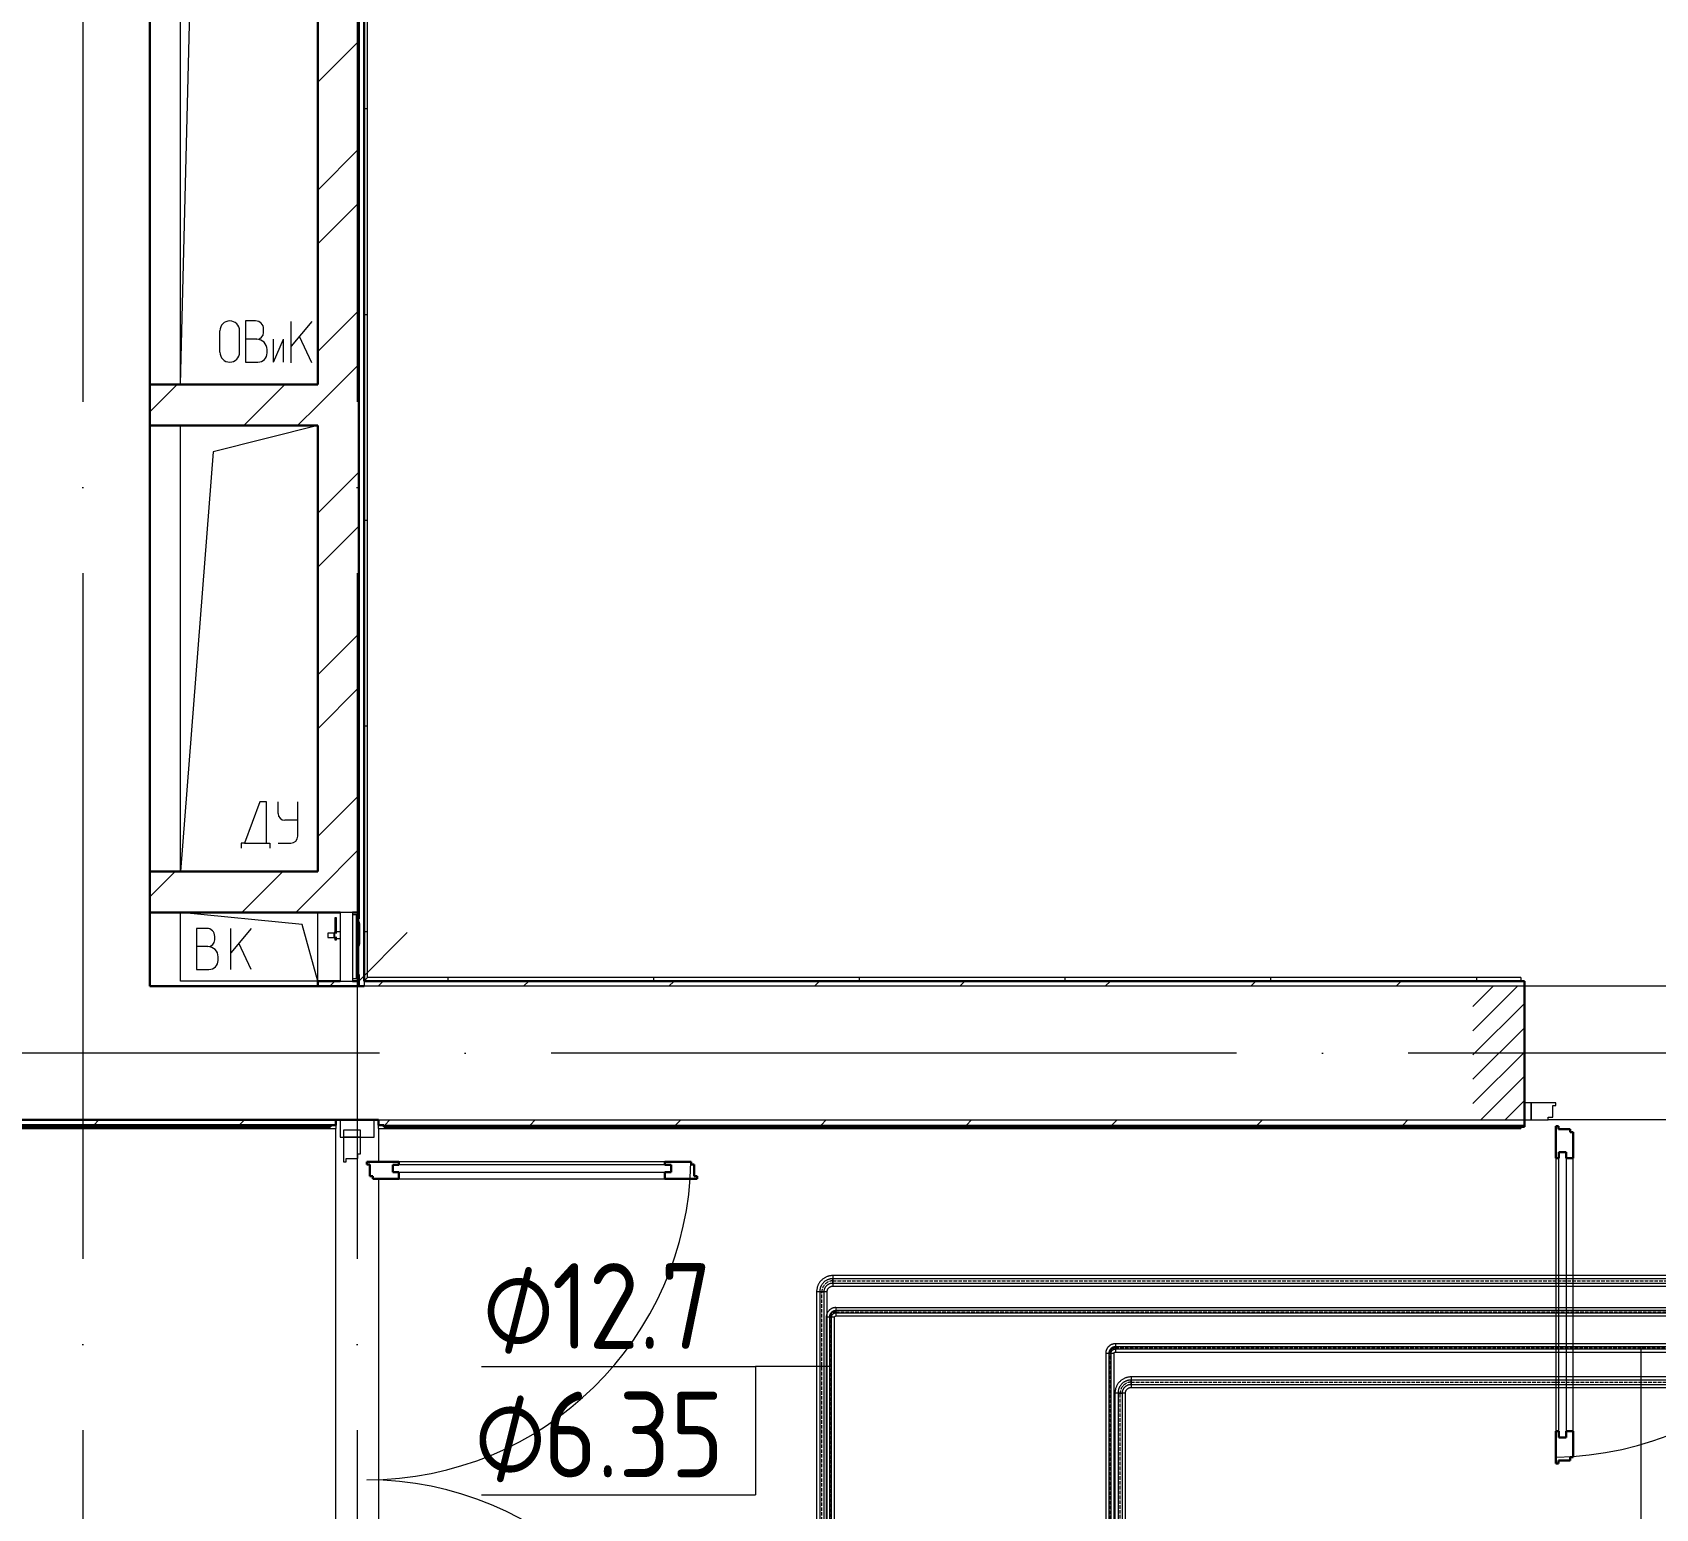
# Model space of a CAD drawing. Header units: millimetres. Extents: x -88595 to 880822, y -1054509 to -148035.
# Drawn here: x 170316 to 175051, y -275580 to -271275 of the extents above; entities that cross this region are included whole.
import ezdxf

# ---------------------------------------------------------------- set-up
doc = ezdxf.new("R2010")
doc.units = ezdxf.units.MM
for name, pattern in [('$0$ADSK_Осевая', [14, 10, -2, 0, -2]), ('$1$ADSK_Осевая', [14, 10, -2, 0, -2]), ('ADSK_Линия сетки', [25, 20, -2.5, 0, -2.5]), ('ADSK_Штриховая_ш2 п1_5', [4.5, 3, -1.5])]:
    doc.linetypes.add(name, pattern=pattern)
for name, color, linetype, lineweight in [('Витраж', 7, 'Continuous', 9), ('Двери', 7, 'Continuous', 9), ('Изоляция', 7, 'Continuous', 18), ('Марки', 7, 'Continuous', 20), ('Оборудование', 7, 'Continuous', 18), ('Ограждение', 7, 'Continuous', 9), ('Оси', 7, 'Continuous', 9), ('Перекрытие', 7, 'Continuous', 18), ('Стены внутренние', 7, 'Continuous', 18), ('Стены наружные', 7, 'Continuous', 18), ('Стены штриховка', 7, 'Continuous', 9), ('Трубопровод', 7, 'Continuous', 18), ('Трубопроводы', 7, 'Continuous', 18)]:
    doc.layers.add(name, color=color, linetype=linetype, lineweight=lineweight)
doc.layers.add('Двери открывание', color=7, linetype='Continuous', lineweight=9, true_color=0xc0c0c0)
doc.styles.add('$0$GOST Common_10', font='GOST_Common.ttf', dxfattribs={"width": 0.9, "height": 250})
doc.styles.add('$1$GOST Common', font='GOST_Common.ttf', dxfattribs={"width": 0.9, "height": 250})
pattern_1 = [(0, (215928.7, 665702.34), (0, 600), []), (90, (215928.7, 665702.34), (-600, 4e-14), [])]

# ---------------------------------------------------------------- blocks, each defined once
blk = doc.blocks.new('$0$ADSK_МедьПайка_Отвод-гнутая труба - Отвод _гнутая труба_-V38-В_Координация_1 этаж ОВ3')
at = {"layer": 'Трубопроводы', "color": 190, "true_color": 0x8000ff}
for p, q in [((-15.9, 3.2), (-15.9, -3.2)), ((-15.9, 3.2), (-15.9, -3.2)), ((3.2, 15.9), (-3.2, 15.9)), ((3.2, 15.9), (-3.2, 15.9))]:
    blk.add_line(p, q, dxfattribs=at)
at = {"layer": 'Трубопроводы', "color": 190, "true_color": 0x8000ff, "flags": 128}
for points in [[(-15.9, -3.2), (-15.1, -3.2), (-14.4, -3.1), (-13.6, -3), (-12.8, -2.9), (-12.1, -2.8), (-11.3, -2.6), (-10.6, -2.4), (-9.9, -2.2), (-9.2, -2), (-8.5, -1.7), (-7.8, -1.4), (-7.1, -1), (-6.4, -0.7), (-5.8, -0.3), (-5.1, 0.2), (-4.5, 0.6), (-3.9, 1.1), (-3.3, 1.6), (-2.8, 2.1), (-2.2, 2.6), (-1.7, 3.2), (-1.2, 3.7), (-0.7, 4.3), (-0.3, 4.9), (0.2, 5.6), (0.6, 6.2), (0.9, 6.9), (1.3, 7.6), (1.6, 8.3), (1.9, 9), (2.1, 9.7), (2.4, 10.4), (2.6, 11.1), (2.8, 11.9), (2.9, 12.6), (3, 13.4), (3.1, 14.1), (3.2, 14.9), (3.2, 15.7), (3.2, 15.9)], [(-3.2, 15.9), (-3.2, 15.4), (-3.2, 14.9), (-3.3, 14.4), (-3.3, 13.9), (-3.4, 13.4), (-3.5, 12.9), (-3.7, 12.4), (-3.8, 11.9), (-4, 11.4), (-4.2, 10.9), (-4.4, 10.5), (-4.6, 10), (-4.9, 9.6), (-5.1, 9.1), (-5.4, 8.7), (-5.7, 8.3), (-6, 7.9), (-6.3, 7.5), (-6.7, 7.1), (-7, 6.8), (-7.4, 6.4), (-7.8, 6.1), (-8.2, 5.8), (-8.6, 5.5), (-9, 5.2), (-9.4, 4.9), (-9.9, 4.7), (-10.3, 4.4), (-10.8, 4.2), (-11.3, 4), (-11.8, 3.9), (-12.2, 3.7), (-12.7, 3.6), (-13.2, 3.5), (-13.7, 3.4), (-14.2, 3.3), (-14.7, 3.2), (-15.2, 3.2), (-15.7, 3.2), (-15.9, 3.2)]]:
    blk.add_lwpolyline(points, dxfattribs=at)
blk = doc.blocks.new('$0$ADSK_МедьПайка_Отвод-гнутая труба - Отвод _гнутая труба_-V36-В_Координация_1 этаж ОВ3')
at = {"layer": 'Трубопроводы', "color": 134, "true_color": 0x00a6a6}
for p, q in [((-31.8, 6.3), (-31.8, -6.4)), ((-31.8, 6.3), (-31.8, -6.4)), ((6.3, 31.7), (-6.4, 31.7)), ((6.3, 31.7), (-6.4, 31.7))]:
    blk.add_line(p, q, dxfattribs=at)
at = {"layer": 'Трубопроводы', "color": 134, "true_color": 0x00a6a6, "flags": 128}
for points in [[(-31.8, -6.4), (-30.2, -6.3), (-28.7, -6.2), (-27.2, -6.1), (-25.7, -5.9), (-24.2, -5.6), (-22.7, -5.3), (-21.2, -4.9), (-19.8, -4.4), (-18.3, -3.9), (-16.9, -3.3), (-15.5, -2.7), (-14.2, -2), (-12.8, -1.3), (-11.5, -0.5), (-10.2, 0.3), (-9, 1.2), (-7.8, 2.1), (-6.6, 3.1), (-5.5, 4.1), (-4.4, 5.2), (-3.4, 6.3), (-2.4, 7.5), (-1.4, 8.7), (-0.5, 9.9), (0.3, 11.2), (1.1, 12.5), (1.9, 13.8), (2.5, 15.2), (3.2, 16.5), (3.8, 17.9), (4.3, 19.4), (4.8, 20.8), (5.2, 22.3), (5.5, 23.8), (5.8, 25.3), (6, 26.8), (6.2, 28.3), (6.3, 29.8), (6.3, 31.3), (6.3, 31.7)], [(-6.4, 31.7), (-6.4, 30.7), (-6.4, 29.7), (-6.5, 28.7), (-6.7, 27.7), (-6.9, 26.7), (-7.1, 25.7), (-7.3, 24.7), (-7.6, 23.8), (-8, 22.8), (-8.4, 21.9), (-8.8, 20.9), (-9.2, 20), (-9.7, 19.1), (-10.2, 18.3), (-10.8, 17.4), (-11.4, 16.6), (-12, 15.8), (-12.7, 15), (-13.3, 14.3), (-14.1, 13.5), (-14.8, 12.8), (-15.6, 12.2), (-16.4, 11.5), (-17.2, 10.9), (-18, 10.4), (-18.9, 9.8), (-19.8, 9.3), (-20.7, 8.9), (-21.6, 8.5), (-22.5, 8.1), (-23.5, 7.7), (-24.5, 7.4), (-25.4, 7.1), (-26.4, 6.9), (-27.4, 6.7), (-28.4, 6.6), (-29.4, 6.5), (-30.5, 6.4), (-31.5, 6.4), (-31.8, 6.3)]]:
    blk.add_lwpolyline(points, dxfattribs=at)
blk = doc.blocks.new('$0$ADSK_M_Трубы - Диаметр_8-160846-В_Координация_1 этаж ОВ3')
at = {"layer": 'Марки'}
blk.add_line((0, 0), (8, 0), dxfattribs=at)
blk = doc.blocks.new('1 этаж')
at = {"layer": 'Двери', "lineweight": 18, "true_color": 0xff0000}
h = blk.add_hatch(dxfattribs=at)
h.set_pattern_fill('FP_2', color=1, angle=180, style=0, pattern_type=2)
h.set_pattern_definition([(225, (211672.71, 654062.605), (35.3553, -35.3553), [])])
h.paths.add_polyline_path([(212447.7, 653867.6), (212447.7, 654257.6), (212297.7, 654257.6), (212297.7, 653867.6)])
h.paths.add_polyline_path([(210797.7, 653867.6), (210797.7, 654257.6), (210647.7, 654257.6), (210647.7, 653867.6)])
at = {"layer": 'Ограждение'}
h = blk.add_hatch(dxfattribs=at)
h.set_pattern_fill('FP_25', color=256, style=0, pattern_type=2)
h.set_pattern_definition(pattern_1)
h.paths.add_polyline_path([(207412.7, 654272.6), (207422.7, 654282.6), (207422.7, 660097.6), (207412.7, 660087.6), (207412.7, 654580.8)])
h = blk.add_hatch(dxfattribs=at)
h.set_pattern_fill('FP_25', color=256, style=0, pattern_type=2)
h.set_pattern_definition(pattern_1)
h.paths.add_polyline_path([(210787.7, 654272.6), (210787.7, 654282.6), (207422.7, 654282.6), (207412.7, 654272.6), (208548.6, 654272.6)])
h = blk.add_hatch(dxfattribs=at)
h.set_pattern_fill('FP_26', color=256, style=0, pattern_type=2)
h.set_pattern_definition(pattern_1)
h.paths.add_polyline_path([(207315.2, 653842.6), (207330.2, 653842.6), (207330.2, 653852.6), (207315.2, 653852.6), (207315.2, 653847.6), (205357.7, 653847.6), (205352.7, 653842.6), (207113.4, 653842.6)])
h = blk.add_hatch(dxfattribs=at)
h.set_pattern_fill('FP_25', color=256, style=0, pattern_type=2)
h.set_pattern_definition(pattern_1)
h.paths.add_polyline_path([(210787.7, 653842.6), (210787.7, 653847.6), (207470.2, 653847.6), (207470.2, 653852.6), (207455.2, 653852.6), (207455.2, 653842.6), (208548.6, 653842.6)])
at = {"lineweight": 18}
for p, q in [((206877.7, 656012.6), (206877.7, 659952.6)), ((206877.7, 656012.6), (206972.7, 659869.5)), ((206992.4, 656106.6), (206992.4, 656169.2)), ((207049.8, 656106.6), (207049.8, 656169.2)), ((207096.6, 656197.9), (207066.6, 656197.9)), ((207066.6, 656197.9), (207066.6, 656077.9)), ((207119.9, 656164.6), (207119.9, 656174.6)), ((207260.7, 656195.9), (207200.7, 656124.4)), ((207200.7, 656075.9), (207200.7, 656195.9)), ((207099.9, 656144.6), (207066.6, 656144.6)), ((207129.9, 656104.6), (207129.9, 656114.6)), ((207149, 656077.9), (207177.7, 656144.6)), ((207149, 656077.9), (207149, 656144.6)), ((207177.7, 656077.9), (207177.7, 656144.6)), ((207260.7, 656075.9), (207224.8, 656153)), ((207066.6, 656077.9), (207103.2, 656077.9)), ((206877.7, 654592.6), (206877.7, 655892.6)), ((207277.7, 655892.6), (206972.4, 655816.5)), ((206972.4, 655816.5), (206877.7, 654592.6)), ((207108.4, 654795.1), (207064.5, 654675.2)), ((207128.1, 654795.1), (207108.4, 654795.1)), ((207127.9, 654675.1), (207128.1, 654795.1)), ((207162.1, 654761.7), (207162.2, 654795.1)), ((207219.4, 654695), (207219.6, 654795)), ((207219.5, 654741.6), (207182.1, 654741.7)), ((207054.5, 654675.2), (207054.5, 654660.2)), ((207064.5, 654675.2), (207054.5, 654675.2)), ((207064.5, 654675.2), (207127.9, 654675.1)), ((207127.9, 654675.1), (207137.9, 654675.1)), ((207137.9, 654675.1), (207137.8, 654660.1)), ((207162, 654675.1), (207199.4, 654675)), ((207232.5, 654437.9), (206877.7, 654472.6)), ((206877.7, 654272.6), (206877.7, 654472.6)), ((206953.9, 654426.3), (206923.9, 654426.3)), ((206923.9, 654426.3), (206923.9, 654306.3)), ((206977.2, 654393), (206977.2, 654403)), ((207083.9, 654426.3), (207023.9, 654354.8)), ((207023.9, 654306.3), (207023.9, 654426.3)), ((207277.7, 654272.6), (207232.5, 654437.9)), ((206957.2, 654373), (206923.9, 654373)), ((207083.9, 654306.3), (207047.9, 654383.5)), ((206987.2, 654333), (206987.2, 654343)), ((207277.7, 654272.6), (206877.7, 654272.6)), ((206923.9, 654306.3), (206960.5, 654306.3))]:
    blk.add_line(p, q, dxfattribs=at)
for centre, radius, start, end in [((207021.1, 656169.2), 28.7, 0, 180), ((207096.6, 656174.6), 23.3, 0, 90), ((207099.9, 656164.6), 20, 270, 0), ((207021.1, 656106.6), 28.7, 180, 0), ((207099.9, 656114.6), 30, 0, 90), ((207103.2, 656104.6), 26.7, 270, 0), ((207182.1, 654761.7), 20, 179.913, 269.913), ((207199.4, 654695), 20, 269.913, 359.913), ((206953.9, 654403), 23.3, 0, 90), ((206957.2, 654393), 20, 270, 0), ((206957.2, 654343), 30, 0, 90), ((206960.5, 654333), 26.7, 270, 0)]:
    blk.add_arc(centre, radius, start, end, dxfattribs=at)
at = {"layer": 'Витраж', "lineweight": 18}
for p, q in [((207342.7, 653867.6), (207342.7, 653817.6)), ((207442.7, 653867.6), (207342.7, 653867.6)), ((207442.7, 653817.6), (207442.7, 653867.6)), ((207342.7, 653817.6), (207352.7, 653817.6)), ((207402.7, 653817.6), (207442.7, 653817.6))]:
    blk.add_line(p, q, dxfattribs=at)
at = {"layer": 'Двери', "linetype": 'ADSK_Штриховая_ш2 п1_5'}
for p, q in [((210797.7, 654257.6), (210647.7, 654257.6)), ((210797.7, 653867.6), (210797.7, 654257.6)), ((210647.7, 653867.6), (210797.7, 653867.6))]:
    blk.add_line(p, q, dxfattribs=at)
at = {"layer": 'Двери'}
for p, q in [((210797.7, 653917.6), (210797.7, 653867.6)), ((210817.7, 653917.6), (210797.7, 653917.6)), ((210817.7, 653867.6), (210817.7, 653917.6)), ((210889.7, 653917.6), (210817.7, 653917.6)), ((210817.7, 653917.6), (210817.7, 653867.6)), ((210880.7, 653875.6), (210880.7, 653909.6)), ((210880.7, 653909.6), (210889.7, 653909.6)), ((210889.7, 653909.6), (210889.7, 653917.6)), ((207402.7, 653837.6), (207352.7, 653837.6)), ((207352.7, 653837.6), (207352.7, 653817.6)), ((207402.7, 653817.6), (207402.7, 653837.6)), ((210797.7, 653867.6), (210817.7, 653867.6)), ((210817.7, 653867.6), (210866.7, 653867.6)), ((210866.7, 653867.6), (210866.7, 653875.6)), ((210866.7, 653875.6), (210880.7, 653875.6)), ((207352.7, 653817.6), (207402.7, 653817.6)), ((207402.7, 653817.6), (207352.7, 653817.6)), ((207352.7, 653817.6), (207352.7, 653745.6)), ((207402.7, 653768.6), (207402.7, 653817.6)), ((207352.7, 653745.6), (207360.7, 653745.6)), ((207360.7, 653745.6), (207360.7, 653754.6)), ((207360.7, 653754.6), (207394.7, 653754.6)), ((207394.7, 653754.6), (207394.7, 653768.6)), ((207394.7, 653768.6), (207402.7, 653768.6)), ((208290.7, 653745.6), (207514.7, 653745.6)), ((210889.7, 653755.6), (210889.7, 652959.6)), ((210898.7, 653773.6), (210919.7, 653773.6)), ((210898.7, 652941.6), (210898.7, 653773.6)), ((210919.7, 653773.6), (210919.7, 652941.6)), ((210939.7, 652959.6), (210939.7, 653755.6)), ((207496.7, 653736.6), (207496.7, 653715.6)), ((208308.7, 653736.6), (207496.7, 653736.6)), ((207496.7, 653715.6), (208308.7, 653715.6)), ((207514.7, 653695.6), (208290.7, 653695.6)), ((208308.7, 653715.6), (208308.7, 653736.6)), ((210919.7, 652941.6), (210898.7, 652941.6))]:
    blk.add_line(p, q, dxfattribs=at)
at = {"layer": 'Двери', "lineweight": 30}
for p, q in [((210897.7, 653849.6), (210889.7, 653849.6)), ((210889.7, 653849.6), (210889.7, 653755.6)), ((210897.7, 653840.6), (210897.7, 653849.6)), ((210931.7, 653840.6), (210897.7, 653840.6)), ((210931.7, 653831.6), (210931.7, 653840.6)), ((210939.7, 653831.6), (210931.7, 653831.6)), ((210939.7, 653755.6), (210939.7, 653831.6)), ((207514.7, 653745.6), (207420.7, 653745.6)), ((207420.7, 653745.6), (207420.7, 653737.6)), ((207514.7, 653736.6), (207514.7, 653745.6)), ((208366.7, 653745.6), (208290.7, 653745.6)), ((208290.7, 653736.6), (208290.7, 653745.6)), ((208366.7, 653737.6), (208366.7, 653745.6)), ((210898.7, 653755.6), (210889.7, 653755.6)), ((210898.7, 653773.6), (210898.7, 653755.6)), ((210919.7, 653773.6), (210898.7, 653773.6)), ((210919.7, 653755.6), (210919.7, 653773.6)), ((210939.7, 653755.6), (210919.7, 653755.6)), ((207420.7, 653737.6), (207429.7, 653737.6)), ((207429.7, 653737.6), (207429.7, 653703.6)), ((207429.7, 653703.6), (207438.7, 653703.6)), ((207438.7, 653703.6), (207438.7, 653695.6)), ((207438.7, 653695.6), (207514.7, 653695.6)), ((207496.7, 653736.6), (207514.7, 653736.6)), ((207496.7, 653715.6), (207496.7, 653736.6)), ((207514.7, 653715.6), (207496.7, 653715.6)), ((207514.7, 653695.6), (207514.7, 653715.6)), ((208308.7, 653736.6), (208290.7, 653736.6)), ((208290.7, 653715.6), (208308.7, 653715.6)), ((208290.7, 653695.6), (208290.7, 653715.6)), ((208290.7, 653695.6), (208384.7, 653695.6)), ((208308.7, 653715.6), (208308.7, 653736.6)), ((208375.7, 653737.6), (208366.7, 653737.6)), ((208375.7, 653703.6), (208375.7, 653737.6)), ((208384.7, 653703.6), (208375.7, 653703.6)), ((208384.7, 653695.6), (208384.7, 653703.6)), ((210889.7, 652959.6), (210889.7, 652865.6)), ((210898.7, 652959.6), (210889.7, 652959.6)), ((210898.7, 652941.6), (210898.7, 652959.6)), ((210919.7, 652941.6), (210898.7, 652941.6)), ((210919.7, 652959.6), (210919.7, 652941.6)), ((210939.7, 652959.6), (210919.7, 652959.6)), ((210939.7, 652883.6), (210939.7, 652959.6)), ((210889.7, 652865.6), (210897.7, 652865.6)), ((210897.7, 652865.6), (210897.7, 652874.6)), ((210897.7, 652874.6), (210931.7, 652874.6)), ((210931.7, 652874.6), (210931.7, 652883.6)), ((210931.7, 652883.6), (210939.7, 652883.6))]:
    blk.add_line(p, q, dxfattribs=at)
at = {"layer": 'Двери открывание'}
for centre, radius, start, end in [((210871.7, 653849.6), 966, 271.0677, 0), ((207420.7, 653763.6), 946, 270, 358.9097), ((207420.7, 651871.6), 946, 1.0903, 90)]:
    blk.add_arc(centre, radius, start, end, dxfattribs=at)
at = {"layer": 'Оборудование'}
for p, q in [((207327.3, 654456.8), (207327.3, 654410.9)), ((207332.3, 654456.8), (207327.3, 654456.8)), ((207332.3, 654410.9), (207332.3, 654456.8)), ((207379.1, 654472.6), (207342.7, 654472.6)), ((207342.7, 654472.6), (207342.7, 654272.6)), ((207380, 654273.5), (207380, 654471.7)), ((207389.8, 654465.6), (207380, 654465.6)), ((207390.7, 654280.6), (207390.7, 654464.6)), ((207397.7, 654453.6), (207392.2, 654453.6)), ((207397.7, 654291.6), (207397.7, 654453.6)), ((207324.9, 654412.2), (207307.4, 654412.2)), ((207307.4, 654412.2), (207307.4, 654400)), ((207326.8, 654414.2), (207324.9, 654412.2)), ((207324.9, 654412.2), (207324.9, 654400)), ((207342.7, 654415.8), (207326.8, 654415.8)), ((207326.8, 654415.8), (207326.8, 654396.5)), ((207389.8, 654444.6), (207391.1, 654444.6)), ((207389.8, 654444.6), (207391.2, 654444.6)), ((207399.7, 654444.6), (207397.7, 654444.6)), ((207397.7, 654272.6), (207539.1, 654414)), ((207399.7, 654440.6), (207399.7, 654444.6)), ((207399.7, 654440.6), (207399.7, 654380.1)), ((207307.4, 654400), (207324.9, 654400)), ((207324.9, 654400), (207326.8, 654398)), ((207326.8, 654396.5), (207342.7, 654396.5)), ((207327.3, 654401.3), (207327.3, 654393)), ((207327.3, 654393), (207332.3, 654393)), ((207332.3, 654393), (207332.3, 654401.3)), ((207397.7, 654376.1), (207399.7, 654376.1)), ((207399.7, 654376.1), (207399.7, 654380.1)), ((207342.7, 654272.6), (207379.1, 654272.6)), ((207380, 654279.6), (207389.8, 654279.6)), ((207391.1, 654300.6), (207389.8, 654300.6)), ((207389.8, 654300.6), (207391.2, 654300.6)), ((207392.2, 654291.6), (207397.7, 654291.6))]:
    blk.add_line(p, q, dxfattribs=at)
for points, knots in [([(207380, 654471.7), (207380, 654471.8), (207380, 654471.9), (207379.9, 654472), (207379.9, 654472.2), (207379.8, 654472.3), (207379.6, 654472.5), (207379.3, 654472.6), (207379.2, 654472.6), (207379.1, 654472.6)], [0, 0, 0, 0, 0.166667, 0.25, 0.333333, 0.5, 0.666667, 0.833333, 1, 1, 1, 1]), ([(207390.7, 654464.6), (207390.7, 654464.7), (207390.7, 654464.9), (207390.6, 654465), (207390.6, 654465.1), (207390.5, 654465.2), (207390.4, 654465.4), (207390.2, 654465.5), (207390, 654465.6), (207389.8, 654465.6), (207389.8, 654465.6)], [0, 0, 0, 0, 0.166667, 0.25, 0.333333, 0.416667, 0.541667, 0.666667, 0.833333, 1, 1, 1, 1]), ([(207392.2, 654453.6), (207392.1, 654453.6), (207391.9, 654453.6), (207391.7, 654453.7), (207391.5, 654453.8), (207391.3, 654453.9), (207391.2, 654454.1), (207391, 654454.2), (207390.9, 654454.4), (207390.8, 654454.5), (207390.7, 654454.8), (207390.7, 654455), (207390.7, 654455.1)], [0, 0, 0, 0, 0.166667, 0.25, 0.333333, 0.416667, 0.5, 0.583333, 0.666667, 0.75, 0.833333, 1, 1, 1, 1]), ([(207379.1, 654272.6), (207379.2, 654272.6), (207379.3, 654272.6), (207379.6, 654272.7), (207379.8, 654272.9), (207379.9, 654273), (207379.9, 654273.2), (207380, 654273.3), (207380, 654273.4), (207380, 654273.5)], [-1, -1, -1, -1, -0.833333, -0.666667, -0.5, -0.333333, -0.25, -0.166667, 0, 0, 0, 0]), ([(207389.8, 654279.6), (207389.8, 654279.6), (207390, 654279.6), (207390.2, 654279.7), (207390.4, 654279.8), (207390.5, 654280), (207390.6, 654280.1), (207390.6, 654280.2), (207390.7, 654280.4), (207390.7, 654280.5), (207390.7, 654280.6)], [-1, -1, -1, -1, -0.833333, -0.666667, -0.541667, -0.416667, -0.333333, -0.25, -0.166667, 0, 0, 0, 0]), ([(207390.7, 654290.1), (207390.7, 654290.2), (207390.7, 654290.4), (207390.8, 654290.7), (207390.9, 654290.8), (207391, 654291), (207391.2, 654291.2), (207391.3, 654291.3), (207391.5, 654291.4), (207391.7, 654291.5), (207391.9, 654291.6), (207392.1, 654291.6), (207392.2, 654291.6)], [-1, -1, -1, -1, -0.833333, -0.75, -0.666667, -0.583333, -0.5, -0.416667, -0.333333, -0.25, -0.166667, 0, 0, 0, 0])]:
    blk.add_open_spline(points, degree=3, knots=knots, dxfattribs=at)
at = {"layer": 'Ограждение'}
for p, q in [((207422.7, 654282.6), (207422.7, 660097.6)), ((207422.7, 654282.6), (207412.7, 654272.6)), ((210787.7, 654282.6), (207422.7, 654282.6)), ((210787.7, 654282.6), (210787.7, 654272.6)), ((205352.7, 653842.6), (207330.2, 653842.6)), ((207330.2, 653852.6), (207330.2, 653842.6)), ((207455.2, 653842.6), (207455.2, 653852.6)), ((207455.2, 653842.6), (210787.7, 653842.6)), ((210787.7, 653847.6), (210787.7, 653842.6))]:
    blk.add_line(p, q, dxfattribs=at)
at = {"layer": 'Оси', "linetype": 'ADSK_Линия сетки', "ltscale": 100}
for p, q in [((206592.7, 662962.6), (206592.7, 631836.5)), ((207392.7, 662962.6), (207392.7, 631836.5)), ((252460, 654062.6), (175520.4, 654062.6))]:
    blk.add_line(p, q, dxfattribs=at)
at = {"layer": 'Перекрытие', "color": 49, "ltscale": 100, "true_color": 0x464646}
for p, q in [((206877.7, 654272.6), (206877.7, 654472.6)), ((207277.7, 654272.6), (206877.7, 654272.6)), ((207330.2, 651762.6), (207330.2, 653842.6))]:
    blk.add_line(p, q, dxfattribs=at)
at = {"layer": 'Стены внутренние', "lineweight": 30}
for p, q in [((206787.7, 656012.6), (206787.7, 659952.6)), ((206787.7, 654592.6), (206787.7, 655892.6)), ((206787.7, 654257.6), (206787.7, 654472.6)), ((207277.7, 654257.6), (206787.7, 654257.6)), ((210797.7, 653867.6), (210797.7, 654257.6)), ((207330.2, 653867.6), (207455.2, 653867.6))]:
    blk.add_line(p, q, dxfattribs=at)
at = {"layer": 'Стены внутренние'}
for p, q in [((215047.7, 654257.6), (207412.7, 654257.6)), ((207455.2, 653867.6), (210797.7, 653867.6)), ((212228.7, 653867.6), (210866.7, 653867.6))]:
    blk.add_line(p, q, dxfattribs=at)
at = {"layer": 'Стены наружные', "lineweight": 30}
for p, q in [((207412.7, 654272.6), (207412.7, 660087.6)), ((207397.7, 660072.6), (207397.7, 654453.6)), ((207277.7, 659952.6), (207277.7, 656012.6)), ((207277.7, 656012.6), (206787.7, 656012.6)), ((206787.7, 656012.6), (206787.7, 655892.6)), ((206787.7, 655892.6), (207277.7, 655892.6)), ((207277.7, 655892.6), (207277.7, 654592.6)), ((207277.7, 654592.6), (206787.7, 654592.6)), ((206787.7, 654592.6), (206787.7, 654472.6)), ((206787.7, 654472.6), (207342.7, 654472.6)), ((207379.3, 654472.6), (207397.7, 654472.6)), ((207277.7, 654272.6), (207277.7, 654257.6)), ((207342.7, 654272.6), (207277.7, 654272.6)), ((207397.7, 654272.6), (207379.3, 654272.6)), ((207397.7, 654291.6), (207397.7, 654257.6)), ((210797.7, 654272.6), (207412.7, 654272.6)), ((210797.7, 654257.6), (210797.7, 654272.6)), ((207277.7, 654257.6), (207412.7, 654257.6)), ((205357.7, 653847.6), (207315.2, 653847.6)), ((207330.2, 653852.6), (205362.7, 653852.6)), ((207330.2, 653867.6), (206368.7, 653867.6)), ((207315.2, 653847.6), (207315.2, 653852.6)), ((207330.2, 653852.6), (207330.2, 653867.6)), ((207455.2, 653867.6), (207455.2, 653852.6)), ((207455.2, 653852.6), (207470.2, 653852.6)), ((207470.2, 653852.6), (207470.2, 653847.6)), ((207470.2, 653847.6), (210797.7, 653847.6)), ((210797.7, 653847.6), (210797.7, 653867.6))]:
    blk.add_line(p, q, dxfattribs=at)
at = {"layer": 'Стены наружные', "linetype": 'Continuous', "lineweight": 9}
for p, q in [((207277.7, 656894.2), (207397.7, 657014.2)), ((207277.7, 656579.9), (207397.7, 656699.9)), ((207277.7, 656422.7), (207397.7, 656542.7)), ((207277.7, 656108.4), (207397.7, 656228.4)), ((207277.7, 655951.3), (207397.7, 656071.3)), ((206787.7, 655932.7), (206867.6, 656012.6)), ((207061.9, 655892.6), (207181.9, 656012.6)), ((207219, 655892.6), (207277.7, 655951.3)), ((207277.7, 655637), (207397.7, 655757)), ((207277.7, 655479.8), (207397.7, 655599.8)), ((207277.7, 655165.5), (207397.7, 655285.5)), ((207277.7, 655008.4), (207397.7, 655128.4)), ((207277.7, 654694), (207397.7, 654814)), ((207277.7, 654536.9), (207397.7, 654656.9)), ((206787.7, 654518.4), (206862, 654592.6)), ((207056.3, 654472.6), (207176.3, 654592.6)), ((207213.4, 654472.6), (207277.7, 654536.9)), ((207312.7, 654257.6), (207327.7, 654272.6)), ((207453.8, 654257.6), (207468.8, 654272.6)), ((207878.1, 654257.6), (207893.1, 654272.6)), ((208302.3, 654257.6), (208317.3, 654272.6)), ((208726.6, 654257.6), (208741.6, 654272.6)), ((209150.9, 654257.6), (209165.9, 654272.6)), ((209575.1, 654257.6), (209590.1, 654272.6)), ((209999.4, 654257.6), (210014.4, 654272.6)), ((210423.7, 654257.6), (210438.7, 654272.6)), ((206478.1, 653847.6), (206483.1, 653852.6)), ((206548.8, 653847.6), (206553.8, 653852.6)), ((206619.5, 653847.6), (206624.5, 653852.6)), ((206624.5, 653852.6), (206639.5, 653867.6)), ((206690.3, 653847.6), (206695.3, 653852.6)), ((206761, 653847.6), (206766, 653852.6)), ((206831.7, 653847.6), (206836.7, 653852.6)), ((206902.4, 653847.6), (206907.4, 653852.6)), ((206973.1, 653847.6), (206978.1, 653852.6)), ((207043.8, 653847.6), (207048.8, 653852.6)), ((207048.8, 653852.6), (207063.8, 653867.6)), ((207114.5, 653847.6), (207119.5, 653852.6)), ((207185.2, 653847.6), (207190.2, 653852.6)), ((207255.9, 653847.6), (207260.9, 653852.6)), ((207470.2, 653849.7), (207473.1, 653852.6)), ((207473.1, 653852.6), (207488.1, 653867.6)), ((207538.8, 653847.6), (207543.8, 653852.6)), ((207609.5, 653847.6), (207614.5, 653852.6)), ((207680.2, 653847.6), (207685.2, 653852.6)), ((207750.9, 653847.6), (207755.9, 653852.6)), ((207821.6, 653847.6), (207826.6, 653852.6)), ((207892.3, 653847.6), (207897.3, 653852.6)), ((207897.3, 653852.6), (207912.3, 653867.6)), ((207963, 653847.6), (207968, 653852.6)), ((208033.8, 653847.6), (208038.8, 653852.6)), ((208104.5, 653847.6), (208109.5, 653852.6)), ((208175.2, 653847.6), (208180.2, 653852.6)), ((208245.9, 653847.6), (208250.9, 653852.6)), ((208316.6, 653847.6), (208321.6, 653852.6)), ((208321.6, 653852.6), (208336.6, 653867.6)), ((208387.3, 653847.6), (208392.3, 653852.6)), ((208458, 653847.6), (208463, 653852.6)), ((208528.7, 653847.6), (208533.7, 653852.6)), ((208599.4, 653847.6), (208604.4, 653852.6)), ((208670.2, 653847.6), (208675.2, 653852.6)), ((208740.9, 653847.6), (208745.9, 653852.6)), ((208745.9, 653852.6), (208760.9, 653867.6)), ((208811.6, 653847.6), (208816.6, 653852.6)), ((208882.3, 653847.6), (208887.3, 653852.6)), ((208953, 653847.6), (208958, 653852.6)), ((209023.7, 653847.6), (209028.7, 653852.6)), ((209094.4, 653847.6), (209099.4, 653852.6)), ((209165.1, 653847.6), (209170.1, 653852.6)), ((209170.1, 653852.6), (209185.1, 653867.6)), ((209235.8, 653847.6), (209240.8, 653852.6)), ((209306.5, 653847.6), (209311.5, 653852.6)), ((209377.3, 653847.6), (209382.3, 653852.6)), ((209448, 653847.6), (209453, 653852.6)), ((209518.7, 653847.6), (209523.7, 653852.6)), ((209589.4, 653847.6), (209594.4, 653852.6)), ((209594.4, 653852.6), (209609.4, 653867.6)), ((209660.1, 653847.6), (209665.1, 653852.6)), ((209730.8, 653847.6), (209735.8, 653852.6)), ((209801.5, 653847.6), (209806.5, 653852.6)), ((209872.2, 653847.6), (209877.2, 653852.6)), ((209942.9, 653847.6), (209947.9, 653852.6)), ((210013.7, 653847.6), (210018.7, 653852.6)), ((210018.7, 653852.6), (210033.7, 653867.6)), ((210084.4, 653847.6), (210089.4, 653852.6)), ((210155.1, 653847.6), (210160.1, 653852.6)), ((210225.8, 653847.6), (210230.8, 653852.6)), ((210296.5, 653847.6), (210301.5, 653852.6)), ((210367.2, 653847.6), (210372.2, 653852.6)), ((210437.9, 653847.6), (210442.9, 653852.6)), ((210442.9, 653852.6), (210457.9, 653867.6)), ((210508.6, 653847.6), (210513.6, 653852.6)), ((210579.3, 653847.6), (210584.3, 653852.6)), ((210650.1, 653847.6), (210655.1, 653852.6)), ((210720.8, 653847.6), (210725.8, 653852.6)), ((210791.5, 653847.6), (210796.5, 653852.6))]:
    blk.add_line(p, q, dxfattribs=at)
at = {"layer": 'Стены наружные'}
for p, q in [((207277.7, 654272.6), (207277.7, 654472.6)), ((207455.2, 653842.6), (207455.2, 653745.6)), ((207455.2, 653695.6), (207455.2, 651939.6))]:
    blk.add_line(p, q, dxfattribs=at)
at = {"layer": 'Стены штриховка'}
for p, q in [((207412.7, 654272.6), (207412.7, 654257.6)), ((207470.2, 653852.6), (210797.7, 653852.6))]:
    blk.add_line(p, q, dxfattribs=at)

msp = doc.modelspace()

# ---------------------------------------------------------------- linework, layer by layer
at = {"layer": 'Изоляция', "color": 134, "true_color": 0x00a6a6}
for p, q in [((179393.4, -274901.1), (172650.7, -274901.1)), ((172650.7, -274901.1), (172650.7, -274931.8)), ((172603.6, -274948.2), (172603.6, -281889.7)), ((172634.3, -274948.2), (172603.6, -274948.2)), ((172634.3, -281889.7), (172634.3, -274948.2)), ((172650.7, -274931.8), (179393.4, -274931.8)), ((179557, -275196.6), (173521, -275196.6)), ((173521, -275196.6), (173521, -275227.3)), ((173521, -275227.3), (179557, -275227.3)), ((173473.9, -275243.7), (173473.9, -279980.2)), ((173504.6, -275243.7), (173473.9, -275243.7)), ((173504.6, -279980.2), (173504.6, -275243.7))]:
    msp.add_line(p, q, dxfattribs=at)
at = {"layer": 'Изоляция', "color": 190, "true_color": 0x8000ff}
for p, q in [((172659.9, -274994.3), (172659.9, -275018.6)), ((172660.2, -274994.2), (179319.6, -274994.2)), ((172631.8, -275022.3), (172631.8, -281935.6)), ((172656.2, -275022.3), (172631.8, -275022.3)), ((172656.2, -281935.6), (172656.2, -275022.3)), ((172659.9, -275018.6), (179319.2, -275018.6)), ((173447.1, -275127.8), (173447.1, -279996.1)), ((173471.5, -275127.8), (173447.1, -275127.8)), ((173471.5, -279996.1), (173471.5, -275127.8)), ((179499, -275099.8), (173475.2, -275099.8)), ((173475.2, -275099.8), (173475.2, -275124.1)), ((173475.2, -275124.1), (179499, -275124.1))]:
    msp.add_line(p, q, dxfattribs=at)
at = {"layer": 'Изоляция', "color": 134, "true_color": 0x00a6a6, "flags": 128}
for points in [[(172650.7, -274901.1), (172648.9, -274901.1), (172647, -274901.2), (172645.1, -274901.4), (172643.2, -274901.7), (172641.4, -274902), (172639.6, -274902.4), (172637.7, -274902.9), (172635.9, -274903.5), (172634.2, -274904.1), (172632.4, -274904.8), (172630.7, -274905.6), (172629, -274906.4), (172627.3, -274907.3), (172625.7, -274908.3), (172624.2, -274909.3), (172622.6, -274910.4), (172621.1, -274911.6), (172619.7, -274912.8), (172618.3, -274914), (172617, -274915.4), (172615.7, -274916.7), (172614.4, -274918.2), (172613.3, -274919.6), (172612.2, -274921.2), (172611.1, -274922.7), (172610.1, -274924.3), (172609.2, -274926), (172608.4, -274927.7), (172607.6, -274929.4), (172606.8, -274931.1), (172606.2, -274932.9), (172605.6, -274934.7), (172605.1, -274936.5), (172604.7, -274938.3), (172604.3, -274940.2), (172604.1, -274942), (172603.8, -274943.9), (172603.7, -274945.8), (172603.7, -274947.7), (172603.6, -274948.2)], [(172634.3, -274948.2), (172634.4, -274947.5), (172634.4, -274946.9), (172634.5, -274946.2), (172634.6, -274945.6), (172634.7, -274944.9), (172634.8, -274944.3), (172635, -274943.6), (172635.2, -274943), (172635.4, -274942.4), (172635.6, -274941.8), (172635.9, -274941.2), (172636.2, -274940.6), (172636.5, -274940), (172636.9, -274939.5), (172637.2, -274938.9), (172637.6, -274938.4), (172638, -274937.9), (172638.4, -274937.4), (172638.9, -274936.9), (172639.3, -274936.4), (172639.8, -274936), (172640.3, -274935.5), (172640.8, -274935.1), (172641.3, -274934.7), (172641.9, -274934.4), (172642.4, -274934), (172643, -274933.7), (172643.6, -274933.4), (172644.2, -274933.1), (172644.8, -274932.9), (172645.4, -274932.7), (172646, -274932.5), (172646.7, -274932.3), (172647.3, -274932.1), (172648, -274932), (172648.6, -274931.9), (172649.3, -274931.8), (172649.9, -274931.8), (172650.6, -274931.8), (172650.7, -274931.8)], [(173521, -275196.6), (173519.2, -275196.6), (173517.3, -275196.7), (173515.4, -275196.9), (173513.5, -275197.2), (173511.7, -275197.5), (173509.8, -275197.9), (173508, -275198.4), (173506.2, -275199), (173504.5, -275199.6), (173502.7, -275200.3), (173501, -275201.1), (173499.3, -275201.9), (173497.6, -275202.8), (173496, -275203.8), (173494.4, -275204.8), (173492.9, -275205.9), (173491.4, -275207.1), (173490, -275208.3), (173488.6, -275209.5), (173487.3, -275210.9), (173486, -275212.2), (173484.7, -275213.7), (173483.6, -275215.1), (173482.5, -275216.7), (173481.4, -275218.2), (173480.4, -275219.8), (173479.5, -275221.5), (173478.6, -275223.2), (173477.9, -275224.9), (173477.1, -275226.6), (173476.5, -275228.4), (173475.9, -275230.2), (173475.4, -275232), (173475, -275233.8), (173474.6, -275235.7), (173474.3, -275237.5), (173474.1, -275239.4), (173474, -275241.3), (173473.9, -275243.2), (173473.9, -275243.7)], [(173504.6, -275243.7), (173504.7, -275243), (173504.7, -275242.4), (173504.8, -275241.7), (173504.9, -275241.1), (173505, -275240.4), (173505.1, -275239.8), (173505.3, -275239.1), (173505.5, -275238.5), (173505.7, -275237.9), (173505.9, -275237.3), (173506.2, -275236.7), (173506.5, -275236.1), (173506.8, -275235.5), (173507.1, -275235), (173507.5, -275234.4), (173507.9, -275233.9), (173508.3, -275233.4), (173508.7, -275232.9), (173509.2, -275232.4), (173509.6, -275231.9), (173510.1, -275231.5), (173510.6, -275231), (173511.1, -275230.6), (173511.6, -275230.2), (173512.2, -275229.9), (173512.7, -275229.5), (173513.3, -275229.2), (173513.9, -275228.9), (173514.5, -275228.6), (173515.1, -275228.4), (173515.7, -275228.2), (173516.3, -275228), (173517, -275227.8), (173517.6, -275227.6), (173518.3, -275227.5), (173518.9, -275227.4), (173519.6, -275227.3), (173520.2, -275227.3), (173520.9, -275227.3), (173521, -275227.3)]]:
    msp.add_lwpolyline(points, dxfattribs=at)
at = {"layer": 'Изоляция', "color": 190, "true_color": 0x8000ff, "flags": 128}
for points in [[(172659.9, -274994.3), (172658.8, -274994.3), (172657.6, -274994.3), (172656.5, -274994.5), (172655.4, -274994.6), (172654.3, -274994.8), (172653.2, -274995.1), (172652.1, -274995.3), (172651, -274995.7), (172650, -274996), (172649, -274996.5), (172647.9, -274996.9), (172646.9, -274997.4), (172645.9, -274998), (172645, -274998.5), (172644, -274999.2), (172643.1, -274999.8), (172642.2, -275000.5), (172641.4, -275001.2), (172640.5, -275002), (172639.8, -275002.8), (172639, -275003.6), (172638.3, -275004.4), (172637.6, -275005.3), (172636.9, -275006.2), (172636.3, -275007.1), (172635.7, -275008.1), (172635.1, -275009.1), (172634.6, -275010.1), (172634.2, -275011.1), (172633.7, -275012.1), (172633.3, -275013.2), (172633, -275014.3), (172632.7, -275015.3), (172632.4, -275016.4), (172632.2, -275017.5), (172632.1, -275018.6), (172631.9, -275019.8), (172631.9, -275020.9), (172631.8, -275022), (172631.8, -275022.3)], [(172656.2, -275022.3), (172656.2, -275022.2), (172656.2, -275022), (172656.2, -275021.9), (172656.2, -275021.7), (172656.2, -275021.6), (172656.3, -275021.4), (172656.3, -275021.3), (172656.4, -275021.1), (172656.4, -275021), (172656.5, -275020.9), (172656.5, -275020.7), (172656.6, -275020.6), (172656.7, -275020.5), (172656.7, -275020.3), (172656.8, -275020.2), (172656.9, -275020.1), (172657, -275020), (172657.1, -275019.9), (172657.2, -275019.8), (172657.3, -275019.6), (172657.4, -275019.5), (172657.5, -275019.4), (172657.6, -275019.4), (172657.8, -275019.3), (172657.9, -275019.2), (172658, -275019.1), (172658.1, -275019), (172658.3, -275019), (172658.4, -275018.9), (172658.5, -275018.9), (172658.7, -275018.8), (172658.8, -275018.8), (172659, -275018.7), (172659.1, -275018.7), (172659.2, -275018.7), (172659.4, -275018.6), (172659.5, -275018.6), (172659.7, -275018.6), (172659.8, -275018.6), (172659.9, -275018.6)], [(173475.2, -275099.8), (173474, -275099.8), (173472.9, -275099.8), (173471.8, -275100), (173470.7, -275100.1), (173469.6, -275100.3), (173468.5, -275100.6), (173467.4, -275100.8), (173466.3, -275101.2), (173465.3, -275101.6), (173464.2, -275102), (173463.2, -275102.4), (173462.2, -275102.9), (173461.2, -275103.5), (173460.3, -275104), (173459.3, -275104.7), (173458.4, -275105.3), (173457.5, -275106), (173456.7, -275106.7), (173455.8, -275107.5), (173455, -275108.3), (173454.3, -275109.1), (173453.5, -275109.9), (173452.9, -275110.8), (173452.2, -275111.7), (173451.6, -275112.7), (173451, -275113.6), (173450.4, -275114.6), (173449.9, -275115.6), (173449.5, -275116.6), (173449, -275117.6), (173448.6, -275118.7), (173448.3, -275119.8), (173448, -275120.8), (173447.7, -275121.9), (173447.5, -275123), (173447.4, -275124.1), (173447.2, -275125.3), (173447.2, -275126.4), (173447.1, -275127.5), (173447.1, -275127.8)], [(173471.5, -275127.8), (173471.5, -275127.7), (173471.5, -275127.5), (173471.5, -275127.4), (173471.5, -275127.2), (173471.5, -275127.1), (173471.6, -275126.9), (173471.6, -275126.8), (173471.7, -275126.6), (173471.7, -275126.5), (173471.8, -275126.4), (173471.8, -275126.2), (173471.9, -275126.1), (173472, -275126), (173472, -275125.8), (173472.1, -275125.7), (173472.2, -275125.6), (173472.3, -275125.5), (173472.4, -275125.4), (173472.5, -275125.3), (173472.6, -275125.2), (173472.7, -275125.1), (173472.8, -275125), (173472.9, -275124.9), (173473, -275124.8), (173473.2, -275124.7), (173473.3, -275124.6), (173473.4, -275124.5), (173473.6, -275124.5), (173473.7, -275124.4), (173473.8, -275124.4), (173474, -275124.3), (173474.1, -275124.3), (173474.2, -275124.2), (173474.4, -275124.2), (173474.5, -275124.2), (173474.7, -275124.1), (173474.8, -275124.1), (173475, -275124.1), (173475.1, -275124.1), (173475.2, -275124.1)]]:
    msp.add_lwpolyline(points, dxfattribs=at)
at = {"layer": 'Марки'}
for p, q in [((175008.2, -275108.8), (175008.2, -275753.5)), ((172616.4, -275166.3), (172425.6, -275166.3)), ((172425.6, -275166.3), (172425.6, -275541)), ((172647.2, -275166.3), (172425.6, -275166.3)), ((175008.2, -275157.8), (175008.2, -276136.3))]:
    msp.add_line(p, q, dxfattribs=at)
at = {"layer": 'Трубопровод', "color": 134, "true_color": 0x00a6a6}
for p, q in [((172612.6, -274948.2), (172612.6, -281889.7)), ((172625.3, -281889.7), (172625.3, -274948.2)), ((179393.4, -274910.1), (172650.7, -274910.1)), ((172650.7, -274922.8), (179393.4, -274922.8)), ((179557, -275205.6), (173521, -275205.6)), ((173521, -275218.3), (179557, -275218.3)), ((173482.9, -275243.7), (173482.9, -279980.2)), ((173495.6, -279980.2), (173495.6, -275243.7))]:
    msp.add_line(p, q, dxfattribs=at)
at = {"layer": 'Трубопровод', "color": 134, "linetype": '$0$ADSK_Осевая', "true_color": 0x00a6a6}
for p, q in [((172619, -281889.7), (172619, -274948.2)), ((172619, -281889.7), (172619, -274948.2)), ((172650.7, -274916.4), (179393.4, -274916.4)), ((172650.7, -274916.4), (179393.4, -274916.4)), ((173521, -275211.9), (179557, -275211.9)), ((173521, -275211.9), (179557, -275211.9)), ((173489.3, -279980.2), (173489.3, -275243.7)), ((173489.3, -279980.2), (173489.3, -275243.7))]:
    msp.add_line(p, q, dxfattribs=at)
at = {"layer": 'Трубопровод', "color": 190, "true_color": 0x8000ff}
for p, q in [((172640.8, -275022.3), (172640.8, -281935.6)), ((172647.2, -281935.6), (172647.2, -275022.3)), ((179319.2, -275003.3), (172659.9, -275003.3)), ((172659.9, -275009.6), (179319.2, -275009.6)), ((173456.1, -275127.8), (173456.1, -279996.1)), ((173462.5, -279996.1), (173462.5, -275127.8)), ((179499, -275108.8), (173475.2, -275108.8)), ((173475.2, -275115.1), (179499, -275115.1))]:
    msp.add_line(p, q, dxfattribs=at)
at = {"layer": 'Трубопровод', "color": 190, "linetype": '$0$ADSK_Осевая', "true_color": 0x8000ff}
for p, q in [((172644, -281935.6), (172644, -275022.3)), ((172644, -281935.6), (172644, -275022.3)), ((172659.9, -275006.4), (179319.2, -275006.4)), ((172659.9, -275006.4), (179319.2, -275006.4)), ((173459.3, -279996.1), (173459.3, -275127.8)), ((173459.3, -279996.1), (173459.3, -275127.8)), ((173475.2, -275111.9), (179499, -275111.9)), ((173475.2, -275111.9), (179499, -275111.9))]:
    msp.add_line(p, q, dxfattribs=at)
at = {"layer": 'Трубопроводы', "color": 134, "linetype": '$1$ADSK_Осевая', "true_color": 0x00a6a6}
for centre in [(172650.7, -274948.2), (173521, -275243.7)]:
    msp.add_arc(centre, 31.8, 90, 180, dxfattribs=at)
at = {"layer": 'Трубопроводы', "color": 190, "linetype": '$1$ADSK_Осевая', "true_color": 0x8000ff}
for centre in [(172659.9, -275022.3), (173475.2, -275127.8)]:
    msp.add_arc(centre, 15.9, 90, 180, dxfattribs=at)

# ---------------------------------------------------------------- block references
at = {"layer": 'Марки', "xscale": 99.99999999999993, "yscale": 99.99999999999993, "zscale": 99.99999999999993}
for p in [(171625.6, -275166.3), (171625.6, -275541)]:
    msp.add_blockref('$0$ADSK_M_Трубы - Диаметр_8-160846-В_Координация_1 этаж ОВ3', p, dxfattribs=at)
at = {"layer": 'Оборудование', "color": 5, "true_color": 0x0000ff}
msp.add_blockref('1 этаж', (-36129.5, -928314.5), dxfattribs=at)
at = {"layer": 'Трубопроводы', "color": 134, "true_color": 0x00a6a6, "rotation": 180}
for p in [(172619, -274916.4), (173489.3, -275211.9)]:
    msp.add_blockref('$0$ADSK_МедьПайка_Отвод-гнутая труба - Отвод _гнутая труба_-V36-В_Координация_1 этаж ОВ3', p, dxfattribs=at)
at = {"layer": 'Трубопроводы', "color": 190, "true_color": 0x8000ff, "rotation": 180}
for p in [(172644, -275006.4), (173459.3, -275111.9)]:
    msp.add_blockref('$0$ADSK_МедьПайка_Отвод-гнутая труба - Отвод _гнутая труба_-V38-В_Координация_1 этаж ОВ3', p, dxfattribs=at)

# ---------------------------------------------------------------- texts
at = {"layer": 'Марки', "lineweight": 9, "char_height": 250, "attachment_point": 1}
for s, insert, width, style in [('\\fGOST Common|b0|i0|c254|p34|;\\W.9;⌀', (171628.7, -274864.7), 245.316, '$0$GOST Common_10'), ('12.7', (171831.1, -274864.7), 606.076, '$1$GOST Common'), ('\\fGOST Common|b0|i0|c254|p34|;\\W.9;⌀', (171604.8, -275239.5), 245.316, '$0$GOST Common_10'), ('6.35', (171807.2, -275239.5), 663.797, '$1$GOST Common')]:
    msp.add_mtext(s, dxfattribs=dict(at, insert=insert, width=width, style=style))

doc.saveas('drawing.dxf')
